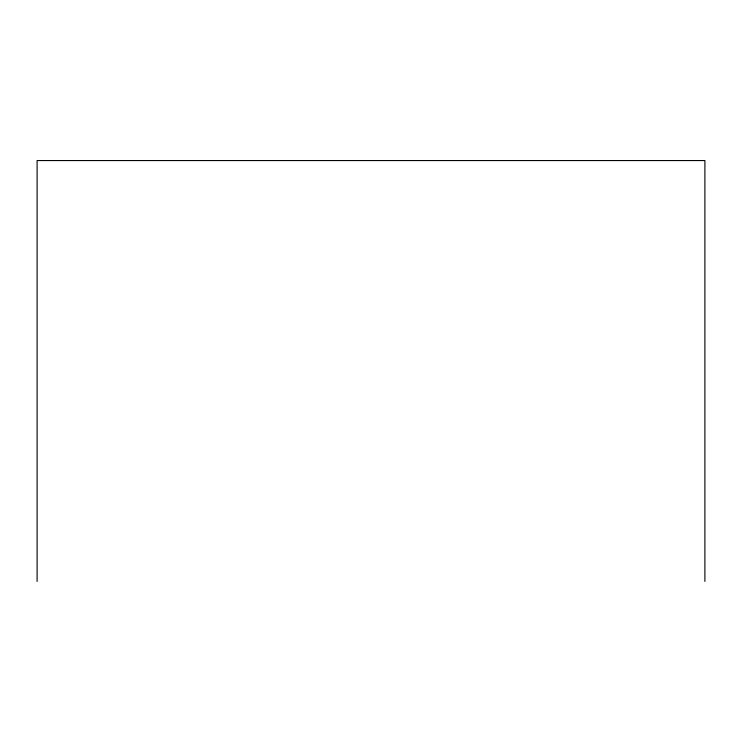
<?xml version="1.0" encoding="UTF-8"?>
<svg xmlns="http://www.w3.org/2000/svg" width="742" height="742" viewBox="0 0 742 742"><rect width="100%" height="100%" fill="white"/><g stroke="black" fill="none" stroke-linecap="round" stroke-linejoin="round"><path stroke-width="1.11" d="M704.9 581.44L704.9 160.56L37.1 160.56L37.1 581.44"/></g></svg>
